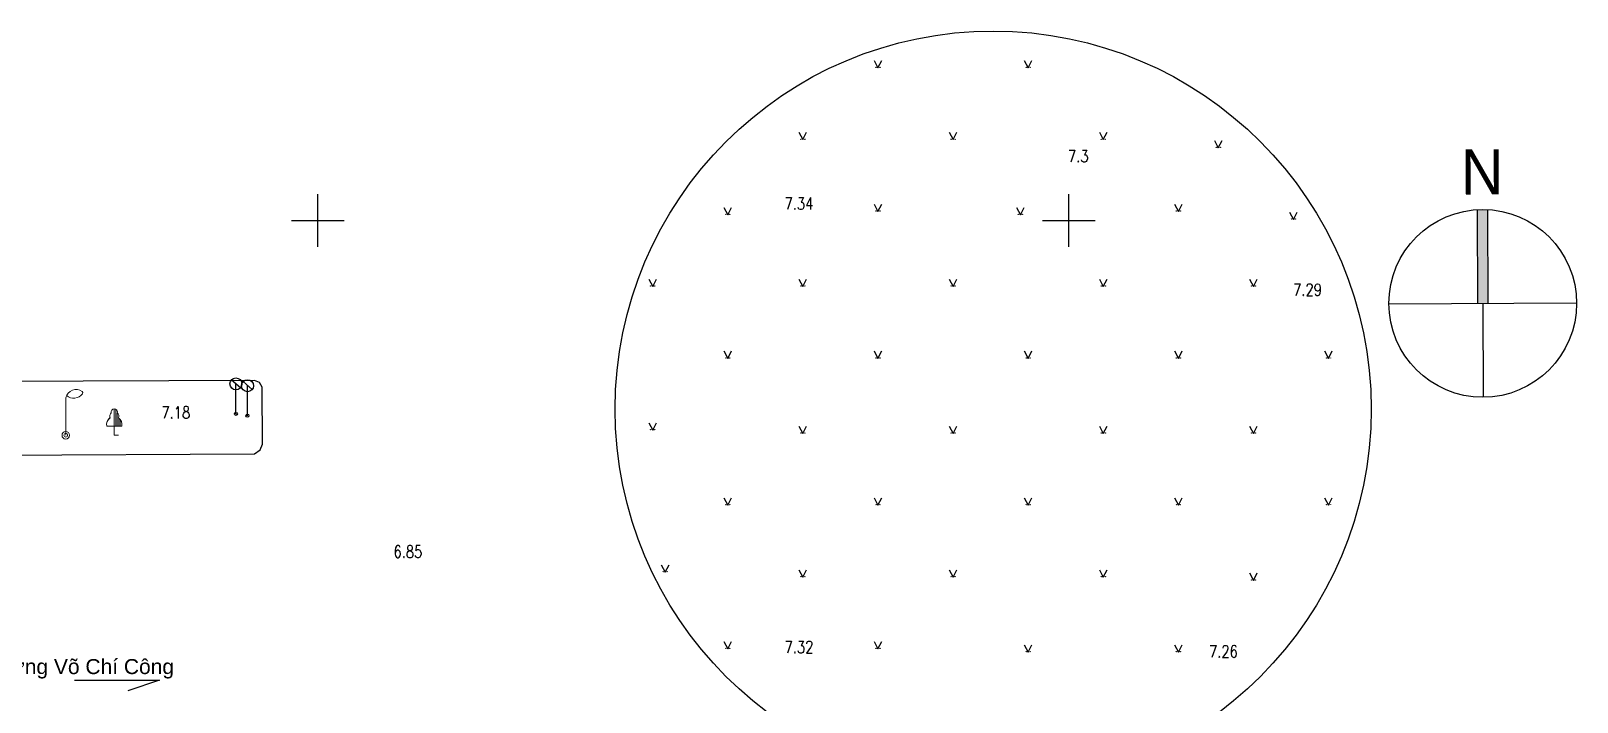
# Model space of a CAD drawing. Header units: millimetres. Extents: x 581430 to 583682, y 2329840 to 2330113.
# Drawn here: x 583101.9 to 583204.9, y 2330067.9 to 2330112.6 of the extents above; entities that cross this region are included whole.
import ezdxf
from ezdxf.enums import TextEntityAlignment as Align
from ezdxf.xclip import XClip

# ---------------------------------------------------------------- set-up
doc = ezdxf.new("R2010")
doc.units = ezdxf.units.MM
doc.header["$LTSCALE"] = 0.001
doc.header["$MEASUREMENT"] = 0
doc.header["$XCLIPFRAME"] = 0
for name, color, linetype in [('A-SYM', 7, 'Continuous'), ('CHUGIAI', 250, 'Continuous'), ('Existing map', 250, 'Continuous')]:
    doc.layers.add(name, color=color, linetype=linetype)
doc.layers.add('KYHIEU', color=250, linetype='Continuous', lineweight=0)
doc.styles.add('CHU', font='', dxfattribs={"height": 1.5})
doc.styles.add('DC', font='romans.shx', dxfattribs={"width": 0.8, "height": 0.8})
doc.styles.add('Hrtext', font='', dxfattribs={"width": 0.8})
doc.styles.get('CHU').set_extended_font_data('.VnArial')
doc.styles.get('Hrtext').set_extended_font_data('Dotum')

# ---------------------------------------------------------------- blocks, each defined once
blk = doc.blocks.new('DEN-P')
at = {"layer": 'KYHIEU'}
for points in [[(1.1, 2.92, 0.523652), (0, 2.5, 0.549376)], [(0.05, 2.64, 0.420531), (1.11, 2.75, 0.572241)]]:
    blk.add_lwpolyline(points, format="xyb", dxfattribs=at)
blk.add_lwpolyline([(0, 0), (0, 2.5)], dxfattribs=at)
for radius in [0.25, 0.125]:
    blk.add_circle((0, 0), radius, dxfattribs=at)
blk.add_arc((0.95, 2.82), 0.178, 338.0896, 33.4085, dxfattribs=at)
blk = doc.blocks.new('BB')
at = {"layer": 'CHUGIAI'}
for p, q in [((-0.29, 2.28), (0.31, 1.75)), ((0, 0), (0, 2))]:
    blk.add_line(p, q, dxfattribs=at)
for centre, radius in [((0, 2), 0.4), ((0, 0), 0.1)]:
    blk.add_circle(centre, radius, dxfattribs=at)
blk = doc.blocks.new('CAYLR')
at = {"layer": 'KYHIEU'}
for points in [[(0, 1.75, 0.497303), (-0.198201, 1.488681, 0.339551), (-0.284941, 1.163565, 0.289175), (-0.5, 0.602359)], [(0, 1.75, -0.497303), (0.198201, 1.488681, -0.339551), (0.284941, 1.163565, -0.289175), (0.5, 0.602359)]]:
    blk.add_lwpolyline(points, format="xyb", dxfattribs=at)
for points in [[(0, 0), (0, 1.75)], [(0.1, 0.602359), (0.1, 1.724173)], [(0.2, 0.602359), (0.2, 1.487287)], [(0.3, 0.602359), (0.3, 1.151908)], [(0.4, 0.602359), (0.4, 1.04811)], [(-0.5, 0.602359), (0.5, 0.602359)], [(0, 0), (0.280275, -0.001587)], [(0.5, 0.602359), (0.5, 0.822811)]]:
    blk.add_lwpolyline(points, dxfattribs=at)
blk = doc.blocks.new('BB-flat-1')
at = {"layer": 'CHUGIAI'}
for p, q in [((-0.29, 2.28), (0.31, 1.75)), ((0, 0), (0, 2))]:
    blk.add_line(p, q, dxfattribs=at)
for centre, radius in [((0, 2), 0.4), ((0, 0), 0.1)]:
    blk.add_circle(centre, radius, dxfattribs=at)
blk = doc.blocks.new('CAYLR-flat-28')
at = {"layer": 'KYHIEU'}
for points in [[(0, 1.75, 0.497303), (-0.2, 1.49, 0.339551), (-0.28, 1.16, 0.289175), (-0.5, 0.6)], [(0, 1.75, -0.497303), (0.2, 1.49, -0.339551), (0.28, 1.16, -0.289175), (0.5, 0.6)]]:
    blk.add_lwpolyline(points, format="xyb", dxfattribs=at)
for points in [[(0, 0), (0, 1.75)], [(0.1, 0.6), (0.1, 1.72)], [(0.2, 0.6), (0.2, 1.49)], [(0.3, 0.6), (0.3, 1.15)], [(0.4, 0.6), (0.4, 1.05)], [(-0.5, 0.6), (0.5, 0.6)], [(0, 0), (0.28, 0)], [(0.5, 0.6), (0.5, 0.82)]]:
    blk.add_lwpolyline(points, dxfattribs=at)
blk = doc.blocks.new('BB-flat-3')
at = {"layer": 'CHUGIAI'}
for p, q in [((-0.29, 2.28), (0.31, 1.75)), ((0, 0), (0, 2))]:
    blk.add_line(p, q, dxfattribs=at)
for centre, radius in [((0, 2), 0.4), ((0, 0), 0.1)]:
    blk.add_circle(centre, radius, dxfattribs=at)
blk = doc.blocks.new('DEN-P-flat-32')
at = {"layer": 'KYHIEU'}
for points in [[(1.1, 2.92, 0.523652), (0, 2.5, 0.549376)], [(0.05, 2.64, 0.420531), (1.11, 2.75, 0.572241)]]:
    blk.add_lwpolyline(points, format="xyb", dxfattribs=at)
blk.add_lwpolyline([(0, 0), (0, 2.5)], dxfattribs=at)
for radius in [0.25, 0.125]:
    blk.add_circle((0, 0), radius, dxfattribs=at)
blk.add_arc((0.95, 2.82), 0.178, 338.0896, 33.4085, dxfattribs=at)
blk = doc.blocks.new('Existing map')
at = {"layer": 'Existing map'}
h = blk.add_hatch(color=256, dxfattribs=at)
h.paths.add_polyline_path([(-7.53, 22.75, 1), (-7.56, 22.75, 1)])
h.paths.add_polyline_path([(-7.79, 22.75, 1), (-7.81, 22.75, 1)])
h = blk.add_hatch(color=256, dxfattribs=at)
h.paths.add_polyline_path([(2.47, 22.75, 1), (2.44, 22.75, 1)])
h.paths.add_polyline_path([(2.21, 22.75, 1), (2.19, 22.75, 1)])
h = blk.add_hatch(color=256, dxfattribs=at)
h.paths.add_polyline_path([(-12.53, 17.97, 1), (-12.56, 17.97, 1)])
h.paths.add_polyline_path([(-12.79, 17.97, 1), (-12.81, 17.97, 1)])
h = blk.add_hatch(color=256, dxfattribs=at)
h.paths.add_polyline_path([(-2.53, 17.97, 1), (-2.56, 17.97, 1)])
h.paths.add_polyline_path([(-2.79, 17.97, 1), (-2.81, 17.97, 1)])
h = blk.add_hatch(color=256, dxfattribs=at)
h.paths.add_polyline_path([(7.47, 17.97, 1), (7.44, 17.97, 1)])
h.paths.add_polyline_path([(7.21, 17.97, 1), (7.19, 17.97, 1)])
h = blk.add_hatch(color=256, dxfattribs=at)
h.paths.add_polyline_path([(15.13, 17.43, 1), (15.11, 17.43, 1)])
h.paths.add_polyline_path([(14.87, 17.43, 1), (14.85, 17.43, 1)])
h = blk.add_hatch(color=256, dxfattribs=at)
h.paths.add_polyline_path([(-17.53, 12.97, 1), (-17.56, 12.97, 1)])
h.paths.add_polyline_path([(-17.79, 12.97, 1), (-17.81, 12.97, 1)])
h = blk.add_hatch(color=256, dxfattribs=at)
h.paths.add_polyline_path([(-7.53, 13.19, 1), (-7.56, 13.19, 1)])
h.paths.add_polyline_path([(-7.79, 13.19, 1), (-7.81, 13.19, 1)])
h = blk.add_hatch(color=256, dxfattribs=at)
h.paths.add_polyline_path([(1.95, 12.97, 1), (1.93, 12.97, 1)])
h.paths.add_polyline_path([(1.69, 12.97, 1), (1.67, 12.97, 1)])
h = blk.add_hatch(color=256, dxfattribs=at)
h.paths.add_polyline_path([(12.47, 13.19, 1), (12.44, 13.19, 1)])
h.paths.add_polyline_path([(12.21, 13.19, 1), (12.19, 13.19, 1)])
h = blk.add_hatch(color=256, dxfattribs=at)
h.paths.add_polyline_path([(20.13, 12.65, 1), (20.11, 12.65, 1)])
h.paths.add_polyline_path([(19.87, 12.65, 1), (19.85, 12.65, 1)])
h = blk.add_hatch(color=256, dxfattribs=at)
h.paths.add_polyline_path([(-22.53, 8.19, 1), (-22.56, 8.19, 1)])
h.paths.add_polyline_path([(-22.79, 8.19, 1), (-22.81, 8.19, 1)])
h = blk.add_hatch(color=256, dxfattribs=at)
h.paths.add_polyline_path([(-12.53, 8.19, 1), (-12.56, 8.19, 1)])
h.paths.add_polyline_path([(-12.79, 8.19, 1), (-12.81, 8.19, 1)])
h = blk.add_hatch(color=256, dxfattribs=at)
h.paths.add_polyline_path([(-2.53, 8.19, 1), (-2.56, 8.19, 1)])
h.paths.add_polyline_path([(-2.79, 8.19, 1), (-2.81, 8.19, 1)])
h = blk.add_hatch(color=256, dxfattribs=at)
h.paths.add_polyline_path([(7.47, 8.19, 1), (7.44, 8.19, 1)])
h.paths.add_polyline_path([(7.21, 8.19, 1), (7.19, 8.19, 1)])
h = blk.add_hatch(color=256, dxfattribs=at)
h.paths.add_polyline_path([(17.47, 8.19, 1), (17.44, 8.19, 1)])
h.paths.add_polyline_path([(17.21, 8.19, 1), (17.19, 8.19, 1)])
h = blk.add_hatch(color=256, dxfattribs=at)
h.paths.add_polyline_path([(-17.53, 3.41, 1), (-17.56, 3.41, 1)])
h.paths.add_polyline_path([(-17.79, 3.41, 1), (-17.81, 3.41, 1)])
h = blk.add_hatch(color=256, dxfattribs=at)
h.paths.add_polyline_path([(-7.53, 3.41, 1), (-7.56, 3.41, 1)])
h.paths.add_polyline_path([(-7.79, 3.41, 1), (-7.81, 3.41, 1)])
h = blk.add_hatch(color=256, dxfattribs=at)
h.paths.add_polyline_path([(2.47, 3.41, 1), (2.44, 3.41, 1)])
h.paths.add_polyline_path([(2.21, 3.41, 1), (2.19, 3.41, 1)])
h = blk.add_hatch(color=256, dxfattribs=at)
h.paths.add_polyline_path([(12.47, 3.41, 1), (12.44, 3.41, 1)])
h.paths.add_polyline_path([(12.21, 3.41, 1), (12.19, 3.41, 1)])
h = blk.add_hatch(color=256, dxfattribs=at)
h.paths.add_polyline_path([(22.47, 3.41, 1), (22.44, 3.41, 1)])
h.paths.add_polyline_path([(22.21, 3.41, 1), (22.19, 3.41, 1)])
h = blk.add_hatch(color=256, dxfattribs=at)
h.paths.add_polyline_path([(-22.53, -1.37, 1), (-22.56, -1.37, 1)])
h.paths.add_polyline_path([(-22.79, -1.37, 1), (-22.81, -1.37, 1)])
h = blk.add_hatch(color=256, dxfattribs=at)
h.paths.add_polyline_path([(-12.53, -1.59, 1), (-12.56, -1.59, 1)])
h.paths.add_polyline_path([(-12.79, -1.59, 1), (-12.81, -1.59, 1)])
h = blk.add_hatch(color=256, dxfattribs=at)
h.paths.add_polyline_path([(-2.53, -1.59, 1), (-2.56, -1.59, 1)])
h.paths.add_polyline_path([(-2.79, -1.59, 1), (-2.81, -1.59, 1)])
h = blk.add_hatch(color=256, dxfattribs=at)
h.paths.add_polyline_path([(7.47, -1.59, 1), (7.44, -1.59, 1)])
h.paths.add_polyline_path([(7.21, -1.59, 1), (7.19, -1.59, 1)])
h = blk.add_hatch(color=256, dxfattribs=at)
h.paths.add_polyline_path([(17.47, -1.59, 1), (17.44, -1.59, 1)])
h.paths.add_polyline_path([(17.21, -1.59, 1), (17.19, -1.59, 1)])
h = blk.add_hatch(color=256, dxfattribs=at)
h.paths.add_polyline_path([(-17.53, -6.37, 1), (-17.56, -6.37, 1)])
h.paths.add_polyline_path([(-17.79, -6.37, 1), (-17.81, -6.37, 1)])
h = blk.add_hatch(color=256, dxfattribs=at)
h.paths.add_polyline_path([(-7.53, -6.37, 1), (-7.56, -6.37, 1)])
h.paths.add_polyline_path([(-7.79, -6.37, 1), (-7.81, -6.37, 1)])
h = blk.add_hatch(color=256, dxfattribs=at)
h.paths.add_polyline_path([(2.47, -6.37, 1), (2.44, -6.37, 1)])
h.paths.add_polyline_path([(2.21, -6.37, 1), (2.19, -6.37, 1)])
h = blk.add_hatch(color=256, dxfattribs=at)
h.paths.add_polyline_path([(12.47, -6.37, 1), (12.44, -6.37, 1)])
h.paths.add_polyline_path([(12.21, -6.37, 1), (12.19, -6.37, 1)])
h = blk.add_hatch(color=256, dxfattribs=at)
h.paths.add_polyline_path([(22.47, -6.37, 1), (22.44, -6.37, 1)])
h.paths.add_polyline_path([(22.21, -6.37, 1), (22.19, -6.37, 1)])
h = blk.add_hatch(color=256, dxfattribs=at)
h.paths.add_polyline_path([(-21.7, -10.82, 1), (-21.72, -10.82, 1)])
h.paths.add_polyline_path([(-21.96, -10.82, 1), (-21.98, -10.82, 1)])
h = blk.add_hatch(color=256, dxfattribs=at)
h.paths.add_polyline_path([(-12.53, -11.15, 1), (-12.56, -11.15, 1)])
h.paths.add_polyline_path([(-12.79, -11.15, 1), (-12.81, -11.15, 1)])
h = blk.add_hatch(color=256, dxfattribs=at)
h.paths.add_polyline_path([(-2.53, -11.15, 1), (-2.56, -11.15, 1)])
h.paths.add_polyline_path([(-2.79, -11.15, 1), (-2.81, -11.15, 1)])
h = blk.add_hatch(color=256, dxfattribs=at)
h.paths.add_polyline_path([(7.47, -11.15, 1), (7.44, -11.15, 1)])
h.paths.add_polyline_path([(7.21, -11.15, 1), (7.19, -11.15, 1)])
h = blk.add_hatch(color=256, dxfattribs=at)
h.paths.add_polyline_path([(17.47, -11.37, 1), (17.44, -11.37, 1)])
h.paths.add_polyline_path([(17.21, -11.37, 1), (17.19, -11.37, 1)])
h = blk.add_hatch(color=256, dxfattribs=at)
h.paths.add_polyline_path([(-17.53, -15.93, 1), (-17.56, -15.93, 1)])
h.paths.add_polyline_path([(-17.79, -15.93, 1), (-17.81, -15.93, 1)])
h = blk.add_hatch(color=256, dxfattribs=at)
h.paths.add_polyline_path([(-7.53, -15.93, 1), (-7.56, -15.93, 1)])
h.paths.add_polyline_path([(-7.79, -15.93, 1), (-7.81, -15.93, 1)])
h = blk.add_hatch(color=256, dxfattribs=at)
h.paths.add_polyline_path([(2.47, -16.15, 1), (2.44, -16.15, 1)])
h.paths.add_polyline_path([(2.21, -16.15, 1), (2.19, -16.15, 1)])
h = blk.add_hatch(color=256, dxfattribs=at)
h.paths.add_polyline_path([(12.47, -16.15, 1), (12.44, -16.15, 1)])
h.paths.add_polyline_path([(12.21, -16.15, 1), (12.19, -16.15, 1)])
for p, q in [((-7.93, 23.21), (-7.67, 22.72)), ((-7.67, 22.72), (-7.42, 23.21)), ((2.07, 23.21), (2.33, 22.72)), ((2.33, 22.72), (2.58, 23.21)), ((-12.93, 18.43), (-12.67, 17.94)), ((-12.67, 17.94), (-12.42, 18.43)), ((-2.93, 18.43), (-2.67, 17.94)), ((-2.67, 17.94), (-2.42, 18.43)), ((7.07, 18.43), (7.33, 17.94)), ((7.33, 17.94), (7.58, 18.43)), ((14.73, 17.89), (14.99, 17.4)), ((14.99, 17.4), (15.25, 17.89)), ((-44.97, 10.8), (-44.97, 14.3)), ((-17.93, 13.43), (-17.67, 12.94)), ((-17.67, 12.94), (-17.42, 13.43)), ((-7.93, 13.65), (-7.67, 13.16)), ((-7.67, 13.16), (-7.42, 13.65)), ((1.55, 13.43), (1.81, 12.94)), ((1.81, 12.94), (2.07, 13.43)), ((5.03, 10.8), (5.03, 14.3)), ((12.07, 13.65), (12.33, 13.16)), ((12.33, 13.16), (12.58, 13.65)), ((-46.72, 12.55), (-43.22, 12.55)), ((3.28, 12.55), (6.78, 12.55)), ((19.73, 13.11), (19.99, 12.62)), ((19.99, 12.62), (20.25, 13.11)), ((-22.93, 8.65), (-22.67, 8.16)), ((-22.67, 8.16), (-22.42, 8.65)), ((-12.93, 8.65), (-12.67, 8.16)), ((-12.67, 8.16), (-12.42, 8.65)), ((-2.93, 8.65), (-2.67, 8.16)), ((-2.67, 8.16), (-2.42, 8.65)), ((7.07, 8.65), (7.33, 8.16)), ((7.33, 8.16), (7.58, 8.65)), ((17.07, 8.65), (17.33, 8.16)), ((17.33, 8.16), (17.58, 8.65)), ((-17.93, 3.87), (-17.67, 3.38)), ((-17.67, 3.38), (-17.42, 3.87)), ((-7.93, 3.87), (-7.67, 3.38)), ((-7.67, 3.38), (-7.42, 3.87)), ((2.07, 3.87), (2.33, 3.38)), ((2.33, 3.38), (2.58, 3.87)), ((12.07, 3.87), (12.33, 3.38)), ((12.33, 3.38), (12.58, 3.87)), ((22.07, 3.87), (22.33, 3.38)), ((22.33, 3.38), (22.58, 3.87)), ((-49.18, 1.9), (-294.97, 0.91)), ((-48.85, 1.77), (-49.18, 1.9)), ((-48.67, 1.46), (-48.85, 1.77)), ((-48.65, -2.33), (-48.67, 1.46)), ((-22.93, -0.91), (-22.67, -1.4)), ((-22.67, -1.4), (-22.42, -0.91)), ((-12.93, -1.13), (-12.67, -1.62)), ((-12.67, -1.62), (-12.42, -1.13)), ((-2.93, -1.13), (-2.67, -1.62)), ((-2.67, -1.62), (-2.42, -1.13)), ((7.07, -1.13), (7.33, -1.62)), ((7.33, -1.62), (7.58, -1.13)), ((17.07, -1.13), (17.33, -1.62)), ((17.33, -1.62), (17.58, -1.13)), ((-294.97, -4.25), (-49.18, -2.98)), ((-49.18, -2.98), (-48.8, -2.71)), ((-48.8, -2.71), (-48.65, -2.33)), ((-17.93, -5.91), (-17.67, -6.4)), ((-17.67, -6.4), (-17.42, -5.91)), ((-7.93, -5.91), (-7.67, -6.4)), ((-7.67, -6.4), (-7.42, -5.91)), ((2.07, -5.91), (2.33, -6.4)), ((2.33, -6.4), (2.58, -5.91)), ((12.07, -5.91), (12.33, -6.4)), ((12.33, -6.4), (12.58, -5.91)), ((22.07, -5.91), (22.33, -6.4)), ((22.33, -6.4), (22.58, -5.91)), ((-22.1, -10.36), (-21.84, -10.85)), ((-21.84, -10.85), (-21.58, -10.36)), ((-12.93, -10.69), (-12.67, -11.18)), ((-12.67, -11.18), (-12.42, -10.69)), ((-2.93, -10.69), (-2.67, -11.18)), ((-2.67, -11.18), (-2.42, -10.69)), ((7.07, -10.69), (7.33, -11.18)), ((7.33, -11.18), (7.58, -10.69)), ((17.07, -10.91), (17.33, -11.4)), ((17.33, -11.4), (17.58, -10.91)), ((-17.93, -15.47), (-17.67, -15.96)), ((-17.67, -15.96), (-17.42, -15.47)), ((-7.93, -15.47), (-7.67, -15.96)), ((-7.67, -15.96), (-7.42, -15.47)), ((2.07, -15.69), (2.33, -16.18)), ((2.33, -16.18), (2.58, -15.69)), ((12.07, -15.69), (12.33, -16.18)), ((12.33, -16.18), (12.58, -15.69)), ((-61.16, -18.04), (-55.5, -18.04)), ((-61.16, -18.04), (-55.5, -18.04)), ((-55.5, -18.04), (-57.62, -18.76)), ((-55.5, -18.04), (-57.62, -18.76))]:
    blk.add_line(p, q, dxfattribs=at)
for centre, radius in [((0, 0), 25.17), ((-7.8, 22.75), 0.011), ((-7.54, 22.75), 0.011), ((2.2, 22.75), 0.011), ((2.46, 22.75), 0.011), ((-12.8, 17.97), 0.011), ((-12.54, 17.97), 0.011), ((-2.8, 17.97), 0.011), ((-2.54, 17.97), 0.011), ((7.2, 17.97), 0.011), ((7.46, 17.97), 0.011), ((14.86, 17.43), 0.011), ((15.12, 17.43), 0.011), ((-17.8, 12.97), 0.011), ((-17.54, 12.97), 0.011), ((-7.8, 13.19), 0.011), ((-7.54, 13.19), 0.011), ((1.68, 12.97), 0.011), ((1.94, 12.97), 0.011), ((12.2, 13.19), 0.011), ((12.46, 13.19), 0.011), ((19.86, 12.65), 0.011), ((20.12, 12.65), 0.011), ((-22.8, 8.19), 0.011), ((-22.54, 8.19), 0.011), ((-12.8, 8.19), 0.011), ((-12.54, 8.19), 0.011), ((-2.8, 8.19), 0.011), ((-2.54, 8.19), 0.011), ((7.2, 8.19), 0.011), ((7.46, 8.19), 0.011), ((17.2, 8.19), 0.011), ((17.46, 8.19), 0.011), ((-17.8, 3.41), 0.011), ((-17.54, 3.41), 0.011), ((-7.8, 3.41), 0.011), ((-7.54, 3.41), 0.011), ((2.2, 3.41), 0.011), ((2.46, 3.41), 0.011), ((12.2, 3.41), 0.011), ((12.46, 3.41), 0.011), ((22.2, 3.41), 0.011), ((22.46, 3.41), 0.011), ((-22.8, -1.37), 0.011), ((-22.54, -1.37), 0.011), ((-12.8, -1.59), 0.011), ((-12.54, -1.59), 0.011), ((-2.8, -1.59), 0.011), ((-2.54, -1.59), 0.011), ((7.2, -1.59), 0.011), ((7.46, -1.59), 0.011), ((17.2, -1.59), 0.011), ((17.46, -1.59), 0.011), ((-17.8, -6.37), 0.011), ((-17.54, -6.37), 0.011), ((-7.8, -6.37), 0.011), ((-7.54, -6.37), 0.011), ((2.2, -6.37), 0.011), ((2.46, -6.37), 0.011), ((12.2, -6.37), 0.011), ((12.46, -6.37), 0.011), ((22.2, -6.37), 0.011), ((22.46, -6.37), 0.011), ((-21.97, -10.82), 0.011), ((-21.71, -10.82), 0.011), ((-12.8, -11.15), 0.011), ((-12.54, -11.15), 0.011), ((-2.8, -11.15), 0.011), ((-2.54, -11.15), 0.011), ((7.2, -11.15), 0.011), ((7.46, -11.15), 0.011), ((17.2, -11.37), 0.011), ((17.46, -11.37), 0.011), ((-17.8, -15.93), 0.011), ((-17.54, -15.93), 0.011), ((-7.8, -15.93), 0.011), ((-7.54, -15.93), 0.011), ((2.2, -16.15), 0.011), ((2.46, -16.15), 0.011), ((12.2, -16.15), 0.011), ((12.46, -16.15), 0.011)]:
    blk.add_circle(centre, radius, dxfattribs=at)
for name, p in [('BB', (-50.42, -0.32)), ('BB-flat-1', (-50.42, -0.32)), ('DEN-P', (-61.75, -1.74)), ('DEN-P-flat-32', (-61.75, -1.74)), ('BB', (-49.65, -0.44)), ('BB-flat-3', (-49.65, -0.44)), ('CAYLR', (-58.52, -1.74)), ('CAYLR-flat-28', (-58.52, -1.74))]:
    blk.add_blockref(name, p, dxfattribs=at)
at = {"layer": 'Existing map', "style": 'DC', "width": 0.8}
for s, p in [('7.3', (4.98, 16.44)), ('7.34', (-13.89, 13.28)), ('7.29', (19.97, 7.55)), ('7.18', (-55.38, -0.62)), ('6.85', (-39.93, -9.89)), ('7.32', (-13.89, -16.24)), ('7.26', (14.37, -16.53))]:
    blk.add_text(s, height=0.8, dxfattribs=at).set_placement(p)
at = {"layer": 'Existing map', "style": 'CHU'}
blk.add_text('§\xadêng Vâ ChÝ C«ng', height=1, dxfattribs=at).set_placement((-67.34, -17.64))
blk.add_text('§\xadêng Vâ ChÝ C«ng', height=1, dxfattribs=at).set_placement((-67.34, -17.64))
blk = doc.blocks.new('MARK-CP2')
at = {"layer": 'A-SYM'}
blk.add_hatch(color=256, dxfattribs=at).paths.add_polyline_path([(0.69, 12.48, 0.027799), (-0.69, 12.48), (-0.69, 0), (0.69, 0)])
for p, q in [((-0.69, 12.5), (-0.69, 0)), ((0.69, 12.5), (0.69, 0)), ((-12.5, 0), (12.5, 0)), ((0, 0), (0, -12.5))]:
    blk.add_line(p, q, dxfattribs=at)
blk.add_circle((0, 0), 12.5, dxfattribs=at)
at = {"layer": 'A-SYM', "style": 'Hrtext'}
blk.add_text('N', height=6, dxfattribs=at).set_placement((0, 17.5), align=Align.MIDDLE_CENTER)

msp = doc.modelspace()

# ---------------------------------------------------------------- block references
ref = msp.add_blockref('Existing map', (583166.02, 2330087.45))
XClip(ref).set_block_clipping_path([(-309.5753765585, -170.2706607217), (49.0361552699, 25.2812677324)])
at = {"layer": 'A-SYM', "xscale": 0.5, "yscale": 0.5, "zscale": 0.5, "rotation": 0.2671797499161069}
msp.add_blockref('MARK-CP2', (583198.62, 2330094.49), dxfattribs=at)

doc.saveas('drawing.dxf')
